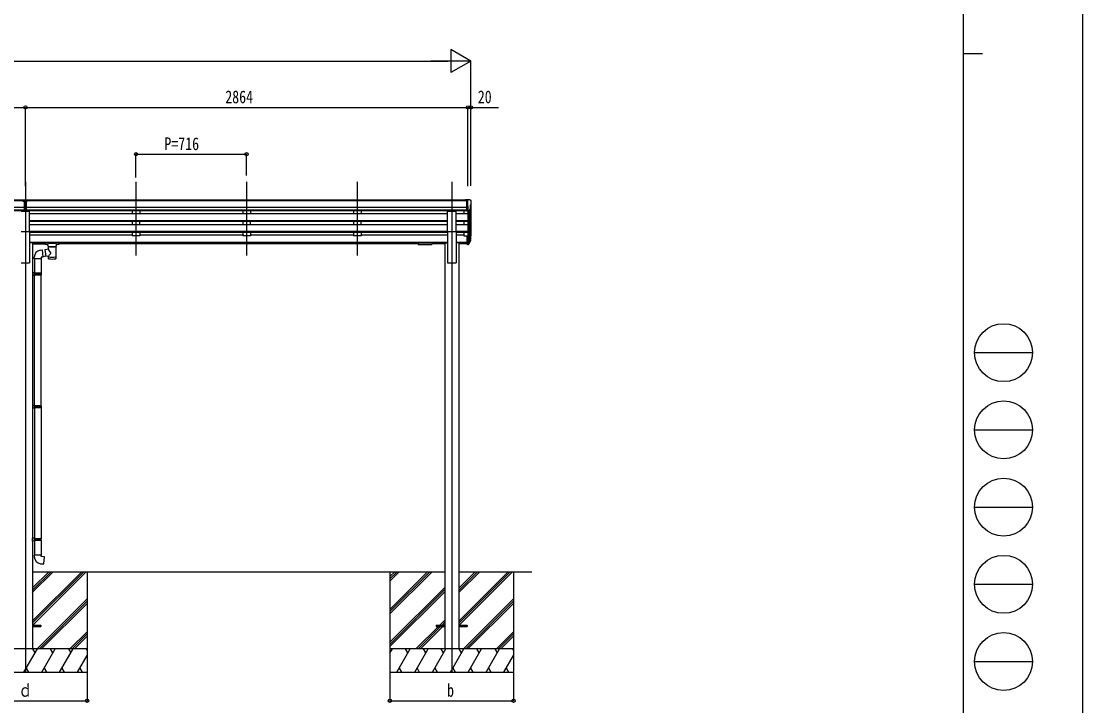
# Model space of a CAD drawing. Units: millimetres, scale not verified. Extents: x -10512 to 10512, y -7425 to 7425.
# Drawn here: x 3641 to 10512, y -3911 to 521 of the extents above; entities that cross this region are included whole.
import ezdxf
from ezdxf.enums import TextEntityAlignment as Align

# ---------------------------------------------------------------- set-up
doc = ezdxf.new("R2010")
doc.units = ezdxf.units.MM
doc.header["$LTSCALE"] = 30
for name, color, linetype in [('0-3_YKK_12', 2, 'Continuous'), ('0-4_YKK_13', 4, 'Continuous'), ('0-5_YKK_A1', 4, 'Continuous'), ('0-6_YKK_D', 6, 'Continuous'), ('0-7_YKK_ZWAK', 7, 'Continuous')]:
    doc.layers.add(name, color=color, linetype=linetype)
doc.styles.add('ＭＳ ゴシック', font='')
doc.styles.get('ＭＳ ゴシック').set_extended_font_data('MS Gothic')

msp = doc.modelspace()

# ---------------------------------------------------------------- linework, layer by layer
at = {"layer": '0-3_YKK_12'}
for p, q in [((3668.2, -518.75), (3668.2, -3693.16)), ((4384.2, -518.75), (4384.2, -996.27)), ((5100.2, -518.75), (5100.2, -996.27)), ((5816.2, -518.75), (5816.2, -996.27)), ((6428.2, -518.75), (6428.2, -3693.16))]:
    msp.add_line(p, q, dxfattribs=at)
at = {"layer": '0-4_YKK_13'}
for p, q in [((3651.71, -643.17), (3651.71, -635.33)), ((3651.71, -643.17), (3661.71, -643.17)), ((3668.21, -643.99), (3661.71, -643.59)), ((3661.71, -645.17), (3674.71, -645.17)), ((3661.71, -686.69), (3668.21, -686.85)), ((3674.71, -643.65), (3668.21, -643.97)), ((3668.21, -686.85), (3674.71, -686.69)), ((3674.71, -706.8), (3674.71, -641.52)), ((6525.71, -635.14), (6515.71, -635.23)), ((6515.71, -636.74), (6515.71, -635.23)), ((6525.71, -707.12), (6525.71, -635.14)), ((6544.21, -635.14), (6525.71, -635.14)), ((6532.21, -708.12), (6532.21, -635.14)), ((6544.21, -635.14), (6546.54, -635.28)), ((6546.21, -669.65), (6546.21, -685.93)), ((6551.67, -666.32), (6546.36, -669.39)), ((6547.3, -635.71), (6551.36, -641.51)), ((6554.21, -644.51), (6554.21, -645.14)), ((3640.7, -708.79), (3695.7, -708.79)), ((3661.71, -705.74), (3668.21, -706.13)), ((3668.21, -706.13), (3674.71, -705.74)), ((3695.7, -840.58), (3695.7, -708.79)), ((6400.7, -840.58), (6400.7, -708.79)), ((6400.7, -708.79), (6455.7, -708.79)), ((6455.7, -840.58), (6455.7, -708.79)), ((6525.71, -707.12), (6532.21, -707.12)), ((6532.21, -708.12), (6537.41, -707.8)), ((6539.83, -706.31), (6548.83, -690.72)), ((3640.7, -840.58), (3695.7, -840.58)), ((6400.7, -840.58), (6455.7, -840.58)), ((6525.71, -868.86), (6525.71, -922.89)), ((6525.71, -868.86), (6532.21, -868.86)), ((6532.21, -868.86), (6532.21, -923.63)), ((6550.51, -881.67), (6547.23, -888.74)), ((6551.11, -883.05), (6547.23, -891)), ((3764.84, -961.68), (3777.36, -960.12)), ((3793.58, -957.65), (3818.8, -953.74)), ((3793.58, -957.65), (3800.6, -1002.91)), ((3798.2, -913.44), (3798.2, -924.2)), ((3883.2, -912.78), (3800.2, -912.78)), ((3883.2, -914.96), (3800.2, -914.96)), ((3814.7, -924.87), (3800.2, -924.87)), ((3814.7, -931.67), (3814.7, -921.4)), ((3818.8, -953.75), (3818.8, -936.16)), ((3864.6, -936.17), (3864.62, -1016.46)), ((3868.7, -931.67), (3868.7, -921.4)), ((3883.2, -924.87), (3868.7, -924.87)), ((3885.2, -913.44), (3885.2, -924.2)), ((3885.2, -913.63), (3885.2, -915.17)), ((6211.21, -913.44), (6211.21, -924.2)), ((6211.21, -913.63), (6211.21, -915.17)), ((6213.21, -912.78), (6296.21, -912.78)), ((6213.21, -914.96), (6296.21, -914.96)), ((6213.21, -924.87), (6296.21, -924.87)), ((6298.21, -913.44), (6298.21, -924.2)), ((6525.71, -908.99), (6532.21, -908.99)), ((6525.71, -913.87), (6532.21, -913.87)), ((6525.71, -922.89), (6532.21, -922.89)), ((6532.21, -913.89), (6537.34, -913.89)), ((6532.21, -915.7), (6537.05, -915.7)), ((6532.21, -923.63), (6537.05, -923.63)), ((6538.64, -913.21), (6546.39, -897.81)), ((6547.84, -898.17), (6539.65, -914.34)), ((6548.46, -898.73), (6539.65, -922.28)), ((6548.8, -894.33), (6548.46, -898.73)), ((3725.44, -1017.69), (3725.44, -1006.77)), ((3771.44, -1017.69), (3725.44, -1017.69)), ((3727.4, -1017.69), (3727.4, -1108.52)), ((3769.4, -1017.69), (3769.4, -1111.08)), ((3800.31, -1001.03), (3781.2, -1004)), ((3818.8, -1000.09), (3800.6, -1002.91)), ((3818.79, -1016.46), (3818.8, -999.84)), ((3729.4, -1108.58), (3713.4, -1108.11)), ((3713.4, -1108.11), (3713.4, -1126.05)), ((3729.4, -1125.58), (3713.4, -1126.05)), ((3729.4, -1110.58), (3727.4, -1110.58)), ((3770.4, -1111.08), (3727.4, -1111.08)), ((3771.4, -1113.08), (3727.4, -1113.08)), ((3771.4, -1121.08), (3727.4, -1121.08)), ((3770.4, -1123.08), (3727.4, -1123.08)), ((3727.4, -1967.78), (3727.4, -1125.64)), ((3729.4, -1110.58), (3729.4, -1108.58)), ((3729.4, -1125.58), (3729.4, -1123.58)), ((3731.88, -1113.08), (3732.31, -1111.08)), ((3769.4, -1970.34), (3769.4, -1123.08)), ((3771.4, -1113.08), (3770.4, -1111.08)), ((3771.4, -1121.08), (3770.4, -1123.08)), ((3771.4, -1113.08), (3771.4, -1121.08)), ((3729.4, -1967.84), (3713.4, -1967.36)), ((3713.4, -1967.36), (3713.4, -1985.31)), ((3729.4, -1984.84), (3713.4, -1985.31)), ((3729.4, -1969.84), (3727.4, -1969.84)), ((3770.4, -1970.34), (3727.4, -1970.34)), ((3771.4, -1972.34), (3727.4, -1972.34)), ((3771.4, -1980.34), (3727.4, -1980.34)), ((3770.4, -1982.34), (3727.4, -1982.34)), ((3727.4, -1984.89), (3727.4, -2827.03)), ((3729.4, -1969.84), (3729.4, -1967.84)), ((3729.4, -1984.84), (3729.4, -1982.84)), ((3731.88, -1972.34), (3732.31, -1970.34)), ((3769.4, -1982.34), (3769.4, -2829.59)), ((3771.4, -1972.34), (3770.4, -1970.34)), ((3771.4, -1980.34), (3770.4, -1982.34)), ((3771.4, -1972.34), (3771.4, -1980.34)), ((3729.4, -2827.09), (3713.4, -2826.62)), ((3713.4, -2844.56), (3713.4, -2826.62)), ((3729.4, -2844.09), (3713.4, -2844.56)), ((3770.4, -2829.59), (3727.4, -2829.59)), ((3771.4, -2831.59), (3727.4, -2831.59)), ((3771.4, -2839.59), (3727.4, -2839.59)), ((3770.4, -2841.59), (3727.4, -2841.59)), ((3729.4, -2842.09), (3727.4, -2842.09)), ((3727.4, -2844.15), (3727.4, -2935.59)), ((3729.4, -2827.09), (3729.4, -2829.09)), ((3729.4, -2842.09), (3729.4, -2844.09)), ((3731.88, -2839.59), (3732.31, -2841.59)), ((3769.4, -2841.59), (3769.4, -2935.59)), ((3771.4, -2831.59), (3770.4, -2829.59)), ((3771.4, -2839.59), (3770.4, -2841.59)), ((3771.4, -2839.59), (3771.4, -2831.59)), ((3771.4, -2935.59), (3725.4, -2935.59)), ((3725.4, -2935.59), (3725.4, -2946.5)), ((3771.4, -2945.59), (3771.4, -2935.59)), ((3713.4, -3388.66), (3768.2, -3388.66)), ((3713.4, -3397.66), (3768.2, -3397.66)), ((3768.2, -3388.66), (3768.2, -3397.66)), ((6328.2, -3388.66), (6328.2, -3397.66)), ((6328.2, -3388.66), (6383, -3388.66)), ((6328.2, -3397.66), (6383, -3397.66)), ((6473.4, -3388.66), (6528.2, -3388.66)), ((6473.4, -3397.66), (6528.2, -3397.66)), ((6528.2, -3388.66), (6528.2, -3397.66))]:
    msp.add_line(p, q, dxfattribs=at)
for points in [[(3651.71, -635.33), (3669.71, -635.17), (3684.71, -635.3)], [(3674.71, -706.8), (3668.21, -707.2), (3661.71, -706.8), (3661.71, -641.46)], [(3674.71, -643.13), (3684.71, -643.04), (3684.71, -635.3)], [(3674.71, -687.79), (3671.45, -687.88), (3668.21, -687.96), (3664.96, -687.88), (3661.71, -687.79)], [(3777.36, -960.12), (3781.37, -1005.95), (3771.44, -1007.69), (3771.44, -1017.69)], [(3800.2, -912.78), (3799.85, -912.78), (3799.32, -912.81), (3798.87, -912.86), (3798.57, -912.94), (3798.4, -913.03), (3798.28, -913.17), (3798.21, -913.35), (3798.2, -913.44)], [(3800.2, -924.87), (3799.85, -924.86), (3799.32, -924.84), (3798.87, -924.78), (3798.57, -924.71), (3798.4, -924.61), (3798.28, -924.47), (3798.21, -924.29), (3798.2, -924.2)], [(3818.8, -936.16), (3818.57, -936.07), (3817.22, -935.33), (3816.1, -934.49), (3815.35, -933.62), (3814.88, -932.72), (3814.71, -931.83)], [(3868.66, -931.62), (3868.69, -931.97), (3868.44, -932.93), (3867.92, -933.81), (3867.12, -934.65), (3866, -935.45), (3864.6, -936.17)], [(3885.2, -913.44), (3885.17, -913.25), (3885.08, -913.11), (3884.99, -913.02), (3884.88, -912.95), (3884.76, -912.91), (3884.47, -912.85), (3883.98, -912.8), (3883.44, -912.78), (3883.2, -912.78)], [(3885.2, -924.2), (3885.17, -924.4), (3885.08, -924.53), (3884.99, -924.63), (3884.88, -924.69), (3884.76, -924.73), (3884.47, -924.79), (3883.98, -924.84), (3883.44, -924.86), (3883.2, -924.87)], [(6211.21, -913.44), (6211.24, -913.25), (6211.33, -913.11), (6211.42, -913.02), (6211.53, -912.95), (6211.65, -912.91), (6211.94, -912.85), (6212.43, -912.8), (6212.97, -912.78), (6213.21, -912.78)], [(6211.21, -924.2), (6211.24, -924.4), (6211.33, -924.53), (6211.42, -924.63), (6211.53, -924.69), (6211.65, -924.73), (6211.94, -924.79), (6212.43, -924.84), (6212.97, -924.86), (6213.21, -924.87)], [(6296.21, -912.78), (6296.56, -912.78), (6297.09, -912.81), (6297.54, -912.86), (6297.84, -912.94), (6298.01, -913.03), (6298.13, -913.17), (6298.2, -913.35), (6298.21, -913.44)], [(6296.21, -924.87), (6296.56, -924.86), (6297.09, -924.84), (6297.54, -924.78), (6297.84, -924.71), (6298.01, -924.61), (6298.13, -924.47), (6298.2, -924.29), (6298.21, -924.2)], [(3729.4, -1123.58), (3727.4, -1123.58), (3727.4, -1110.58)], [(3731.88, -1113.08), (3731.88, -1121.08), (3732.31, -1123.08)], [(3729.4, -1982.84), (3727.4, -1982.84), (3727.4, -1969.84)], [(3731.88, -1972.34), (3731.88, -1980.34), (3732.31, -1982.34)], [(3729.4, -2829.09), (3727.4, -2829.09), (3727.4, -2842.09)], [(3731.88, -2839.59), (3731.88, -2831.59), (3732.31, -2829.59)], [(3766.48, -2991.33), (3787.32, -2993.16), (3791.33, -2947.33), (3771.4, -2945.59)]]:
    msp.add_lwpolyline(points, dxfattribs=at)
for centre, radius, start, end in [((6546.51, -669.65), 0.3, 120, 180), ((6546.51, -685.93), 0.3, 180, 265.2833), ((6546.23, -689.22), 3, 330, 85.2833), ((6546.48, -636.28), 1, 35, 86.5), ((6551.21, -644.51), 3, 0, 87), ((6547.3, -661.95), 6.18, 315.00103, 354.2965), ((6352.21, -645.14), 202, 355.05096, 0), ((6537.23, -704.81), 3, 273.5, 330), ((6521.62, -872.18), 30.41, 341.80266, 352.8448), ((6523.02, -873.93), 29.53, 342.01856, 353.49194), ((3771.35, -1007.13), 45.91, 98.14944, 179.55845), ((3770.4, -2946.5), 45, 180, 265)]:
    msp.add_arc(centre, radius, start, end, dxfattribs=at)
for centre, major_axis, ratio, start_param, end_param in [((3692.78, -645.48), (24.57, -1.51), 0.121868, 3.1422238, 3.1491027), ((6547.49, -894.33), (-1.3, 0), 0.90356, 2.9359903, 4.9130961), ((6464.34, -867.69), (-87.93, 4.42), 0.541684, 3.060334, 3.2172517), ((6463.55, -874.37), (89.06, 1.43), 0.57596, 6.1985533, 6.3701348), ((3800.2, -915.17), (-2, 0), 0.109601, 4.712389, 6.2831853), ((3841.7, -921.4), (-27, 0), 0.122176, 3.1415927, 6.2831853), ((3830.7, -931.67), (-16, 0), 0.361356, 0, 0.0194874), ((3841.7, -980.29), (22.81, -26.62), 0.234429, 3.1563334, 4.5976381), ((3841.72, -936.63), (-22.92, 0.42), 0.07247, 0.0008089, 1.5716053), ((3841.72, -938.25), (-22.92, 0.42), 0.07247, 0.0008089, 1.5716053), ((3841.69, -936.63), (22.91, 0.42), 0.072511, 4.711586, 6.2823824), ((3841.69, -938.25), (22.91, 0.42), 0.072511, 4.711586, 6.2823824), ((3883.2, -915.17), (-2, 0), 0.109601, 3.1415927, 4.712389), ((6213.21, -915.17), (2, 0), 0.109601, 1.5707963, 3.1415927), ((6296.21, -915.17), (2, 0), 0.109601, 0, 1.5707963), ((6537.05, -912.99), (3, 0), 0.90356, 4.712389, 5.7595865), ((6537.05, -920.92), (-3, 0), 0.90356, 1.5707963, 2.6179939), ((6537.34, -912.54), (1.5, 0), 0.90356, 4.712389, 5.7595865), ((6462.29, -874.27), (88.05, 0), 0.90356, 5.9828017, 6.0168888), ((6461.57, -878.14), (89.07, 0), 0.90356, 6.0316505, 6.077583), ((3839.15, -977.64), (-20.32, -22.25), 0.045535, 4.9756507, 6.2441899), ((3841.7, -1016.46), (-22.92, 0), 0.101955, 6.2829723, 9.4248207), ((3841.7, -1004.02), (-22.91, 0), 0.122865, 6.2831853, 9.424778)]:
    msp.add_ellipse(centre, major_axis=major_axis, ratio=ratio, start_param=start_param, end_param=end_param, dxfattribs=at)
at = {"layer": '0-5_YKK_A1'}
for p, q in [((3661.71, -685.49), (810.7, -685.49)), ((3661.71, -636.74), (820.71, -636.74)), ((3661.71, -641.96), (820.71, -641.96)), ((6525.71, -685.49), (3674.7, -685.49)), ((6525.71, -636.74), (3684.71, -636.74)), ((6525.71, -641.96), (3684.71, -641.96)), ((6532.21, -676.24), (6532.21, -868.86)), ((6552.21, -665.71), (6552.21, -868.5)), ((3661.71, -703.34), (810.7, -703.34)), ((3661.71, -706.59), (810.7, -706.59)), ((6525.71, -703.34), (3674.7, -703.34)), ((6525.71, -706.59), (3674.7, -706.59)), ((6400.7, -727.17), (3695.7, -727.17)), ((4359.2, -706.69), (4359.2, -727.07)), ((4409.2, -727.07), (4359.2, -727.07)), ((4409.2, -706.69), (4409.2, -727.07)), ((5075.2, -706.69), (5075.2, -727.07)), ((5125.2, -727.07), (5075.2, -727.07)), ((5125.2, -706.69), (5125.2, -727.07)), ((5791.2, -706.69), (5791.2, -727.07)), ((5841.2, -727.07), (5791.2, -727.07)), ((5841.2, -706.69), (5841.2, -727.07)), ((6532.21, -727.17), (6455.7, -727.17)), ((6507.21, -706.59), (6507.21, -727.17)), ((6538.21, -707.65), (6538.21, -913.64)), ((6547.23, -693.48), (6547.23, -895.21)), ((6400.7, -770.53), (3695.7, -770.53)), ((6400.7, -772.03), (3695.7, -772.03)), ((6400.7, -776.34), (3695.7, -776.34)), ((6400.7, -797.17), (3695.7, -797.17)), ((4359.2, -776.34), (4359.2, -797.17)), ((4409.2, -797.17), (4359.2, -797.17)), ((4409.2, -797.17), (4409.2, -776.34)), ((5075.2, -776.34), (5075.2, -797.17)), ((5125.2, -797.17), (5075.2, -797.17)), ((5125.2, -797.17), (5125.2, -776.34)), ((5791.2, -776.34), (5791.2, -797.17)), ((5841.2, -797.17), (5791.2, -797.17)), ((5841.2, -797.17), (5841.2, -776.34)), ((6532.21, -770.53), (6455.7, -770.53)), ((6532.21, -772.03), (6455.7, -772.03)), ((6532.21, -776.34), (6455.7, -776.34)), ((6532.21, -797.27), (6455.7, -797.27)), ((6507.21, -776.34), (6507.21, -797.27)), ((3695.7, -840.58), (3695.7, -1043.16)), ((6400.7, -840.64), (3695.7, -840.64)), ((6400.7, -842.13), (3695.7, -842.13)), ((6400.7, -846.45), (3695.7, -846.45)), ((4359.2, -864.55), (3695.7, -864.55)), ((4359.2, -846.45), (4359.2, -869.49)), ((4409.2, -869.49), (4359.2, -869.49)), ((4409.2, -846.45), (4409.2, -869.49)), ((5075.2, -864.55), (4409.2, -864.55)), ((5075.2, -846.45), (5075.2, -869.49)), ((5125.2, -869.49), (5075.2, -869.49)), ((5125.2, -846.45), (5125.2, -869.49)), ((5791.2, -864.55), (5125.2, -864.55)), ((5791.2, -846.45), (5791.2, -869.49)), ((5841.2, -869.49), (5791.2, -869.49)), ((5841.2, -846.45), (5841.2, -869.49)), ((6400.7, -864.55), (5841.2, -864.55)), ((6400.7, -840.58), (6400.7, -1043.16)), ((6455.7, -840.58), (6455.7, -1043.16)), ((6532.21, -840.64), (6455.7, -840.58)), ((6532.21, -842.13), (6455.7, -842.13)), ((6532.21, -846.45), (6455.7, -846.45)), ((6507.2, -864.55), (6455.7, -864.55)), ((6507.21, -846.45), (6507.21, -869.49)), ((6507.21, -869.49), (6525.71, -869.49)), ((6400.7, -911.57), (3695.7, -911.57)), ((6400.7, -912.96), (3695.7, -912.96)), ((3713.4, -914.16), (3695.7, -914.16)), ((3713.4, -914.16), (3713.4, -3543.16)), ((3713.4, -920.65), (3798.2, -920.65)), ((6211.21, -920.65), (3885.2, -920.65)), ((6383, -920.65), (6298.21, -920.65)), ((6383, -914.16), (6383, -3543.16)), ((6383, -914.16), (6400.7, -914.16)), ((6525.71, -911.57), (6455.7, -911.57)), ((6525.71, -912.96), (6455.7, -912.96)), ((6473.4, -914.16), (6455.7, -914.16)), ((6473.4, -914.16), (6473.4, -3543.16)), ((6525.71, -920.65), (6473.4, -920.65)), ((3640.7, -1043.16), (3695.7, -1043.16)), ((6400.7, -1043.16), (6455.7, -1043.16)), ((3713.2, -3362.63), (4032.68, -3043.16)), ((3713.2, -3376.77), (4046.83, -3043.16)), ((3713.2, -3178.79), (3848.84, -3043.16)), ((3713.2, -3164.64), (3834.69, -3043.16)), ((3713.2, -3150.5), (3820.55, -3043.16)), ((3713.4, -3043.16), (4189.24, -3043.16)), ((3715.46, -3388.66), (4060.97, -3043.16)), ((3820.4, -3043.16), (6383, -3043.16)), ((4068, -3043.16), (4068, -3693.15)), ((6028, -3043.16), (6028, -3693.15)), ((6028, -3287.33), (6272.18, -3043.16)), ((6028, -3301.47), (6286.33, -3043.16)), ((6028, -3315.62), (6300.47, -3043.16)), ((6028, -3103.49), (6088.34, -3043.16)), ((6028, -3089.34), (6074.19, -3043.16)), ((6028, -3075.2), (6060.05, -3043.16)), ((6473.2, -3362.63), (6792.68, -3043.16)), ((6473.2, -3376.77), (6806.83, -3043.16)), ((6473.2, -3178.79), (6608.84, -3043.16)), ((6473.2, -3164.64), (6594.69, -3043.16)), ((6473.2, -3150.5), (6580.55, -3043.16)), ((6473.4, -3043.16), (6946.24, -3043.16)), ((6475.47, -3388.66), (6820.97, -3043.16)), ((6828, -3043.16), (6828, -3693.15)), ((6028, -3499.46), (6382.8, -3144.67)), ((6028, -3513.61), (6382.8, -3158.81)), ((3744.81, -3543.16), (4068, -3219.97)), ((6028, -3527.75), (6382.8, -3172.95)), ((6504.81, -3543.16), (6828, -3219.97)), ((3758.96, -3543.16), (4068, -3234.11)), ((3773.1, -3543.16), (4068, -3248.25)), ((6518.96, -3543.16), (6828, -3234.11)), ((6533.1, -3543.16), (6828, -3248.25)), ((6350.95, -3388.66), (6382.8, -3356.8)), ((3956.95, -3543.16), (4068, -3432.1)), ((6196.45, -3543.16), (6341.95, -3397.66)), ((6210.59, -3543.16), (6356.09, -3397.66)), ((6224.73, -3543.16), (6370.23, -3397.66)), ((6365.09, -3388.66), (6382.8, -3370.94)), ((6379.23, -3388.66), (6382.8, -3385.08)), ((6716.95, -3543.16), (6828, -3432.1)), ((3971.09, -3543.16), (4068, -3446.24)), ((3985.23, -3543.16), (4068, -3460.38)), ((6731.09, -3543.16), (6828, -3446.24)), ((6745.23, -3543.16), (6828, -3460.38)), ((4068, -3543.16), (3268, -3543.16)), ((3659.16, -3693.15), (3745.76, -3543.16)), ((3730.76, -3569.14), (3715.76, -3543.15)), ((3774.63, -3693.15), (3861.23, -3543.16)), ((3846.23, -3569.14), (3831.23, -3543.15)), ((3890.1, -3693.15), (3976.7, -3543.16)), ((3946.7, -3543.16), (3961.7, -3569.14)), ((4062.17, -3543.16), (4068, -3553.25)), ((6028, -3570.66), (6043.88, -3543.15)), ((6828, -3543.16), (6028, -3543.16)), ((6072.75, -3693.15), (6159.35, -3543.16)), ((6144.35, -3569.14), (6129.35, -3543.15)), ((6188.22, -3693.15), (6274.82, -3543.15)), ((6259.82, -3569.14), (6244.82, -3543.16)), ((6303.69, -3693.15), (6390.29, -3543.16)), ((6375.29, -3569.14), (6360.29, -3543.15)), ((6419.16, -3693.15), (6505.76, -3543.16)), ((6490.76, -3569.14), (6475.76, -3543.15)), ((6534.63, -3693.15), (6621.23, -3543.16)), ((6606.23, -3569.14), (6591.23, -3543.15)), ((6650.1, -3693.15), (6736.7, -3543.16)), ((6706.7, -3543.16), (6721.7, -3569.14)), ((6822.17, -3543.16), (6828, -3553.25)), ((4005.57, -3693.15), (4068, -3585.02)), ((6765.57, -3693.15), (6828, -3585.02)), ((3268, -3693.15), (4068, -3693.15)), ((3674.16, -3667.18), (3689.16, -3693.15)), ((3789.63, -3667.18), (3804.63, -3693.15)), ((3905.1, -3667.18), (3920.1, -3693.15)), ((4020.57, -3667.18), (4035.57, -3693.15)), ((6028, -3693.15), (6828, -3693.15)), ((6087.75, -3667.18), (6102.75, -3693.15)), ((6203.22, -3667.18), (6218.22, -3693.15)), ((6318.69, -3667.17), (6333.69, -3693.15)), ((6434.16, -3667.18), (6449.16, -3693.15)), ((6549.63, -3667.18), (6564.63, -3693.15)), ((6665.1, -3667.18), (6680.1, -3693.15)), ((6780.57, -3667.18), (6795.57, -3693.15))]:
    msp.add_line(p, q, dxfattribs=at)
at = {"layer": '0-6_YKK_D'}
for p, q in [((6552.21, 263.26), (6422.3, 338.26)), ((6422.3, 338.26), (6422.3, 188.26)), ((-1929.79, 263.26), (6402.21, 263.26)), ((6552.21, 263.26), (6292.4, 263.26)), ((6552.21, 263.26), (6422.3, 188.26)), ((6552.21, -545.32), (6552.21, 264.26)), ((804.21, -36.74), (3668.21, -36.74)), ((3668.21, -546.32), (3668.21, -35.74)), ((3668.21, -546.32), (3668.21, -35.74)), ((3668.21, -36.74), (6532.21, -36.74)), ((6532.21, -546.32), (6532.21, -35.74)), ((6532.21, -546.32), (6532.21, -35.74)), ((6552.21, -544.32), (6552.21, -35.74)), ((4384.2, -489.86), (4384.2, -338.76)), ((4384.2, -339.76), (5100.2, -339.76)), ((5100.2, -478.73), (5100.2, -338.76)), ((4068, -3694.15), (4068, -3879.87)), ((6028, -3693.15), (6028, -3879.87)), ((6828, -3694.15), (6828, -3879.87)), ((3268, -3878.87), (4068, -3878.87)), ((6028, -3878.87), (6828, -3878.87))]:
    msp.add_line(p, q, dxfattribs=at)
msp.add_lwpolyline([(6532.21, -36.74), (6552.21, -36.74), (6730.71, -36.74)], dxfattribs=at)
for centre in [(3668.21, -36.74), (3668.21, -36.74), (6532.21, -36.74), (6532.21, -36.74), (6552.21, -36.74), (4384.2, -339.76), (5100.2, -339.76), (4068, -3878.87), (6028, -3878.87), (6828, -3878.87)]:
    msp.add_circle(centre, 10.62, dxfattribs=at)
at = {"layer": '0-7_YKK_ZWAK'}
for p, q in [((9737.55, 6937.5), (9737.55, -6312.5)), ((9737.55, 312.5), (9862.55, 312.5)), ((9812.55, -1625), (10187.55, -1625)), ((9812.55, -2125), (10187.55, -2125)), ((9812.55, -2625), (10187.55, -2625)), ((9812.55, -3125), (10187.55, -3125)), ((9812.55, -3625), (10187.55, -3625))]:
    msp.add_line(p, q, dxfattribs=at)
msp.add_lwpolyline([(-10512.5, -7425), (10512.5, -7425), (10512.5, 7425), (-10512.5, 7425)], close=True, dxfattribs=at)
for centre in [(10000.05, -1625), (10000.05, -2125), (10000.05, -2625), (10000.05, -3125), (10000.05, -3625)]:
    msp.add_circle(centre, 187.5, dxfattribs=at)

# ---------------------------------------------------------------- texts
at = {"layer": '0-6_YKK_D', "style": 'ＭＳ ゴシック', "width": 0.8}
for s, p in [('2864', (4962.21, -34.74)), ('20', (6596.71, -34.74)), ('P=716', (4568.2, -338.46)), ('ｄ', (3623, -3877.53)), ('b', (6398, -3877.57))]:
    msp.add_text(s, height=82.48, dxfattribs=at).set_placement(p, align=Align.BOTTOM_LEFT)

doc.saveas('drawing.dxf')
